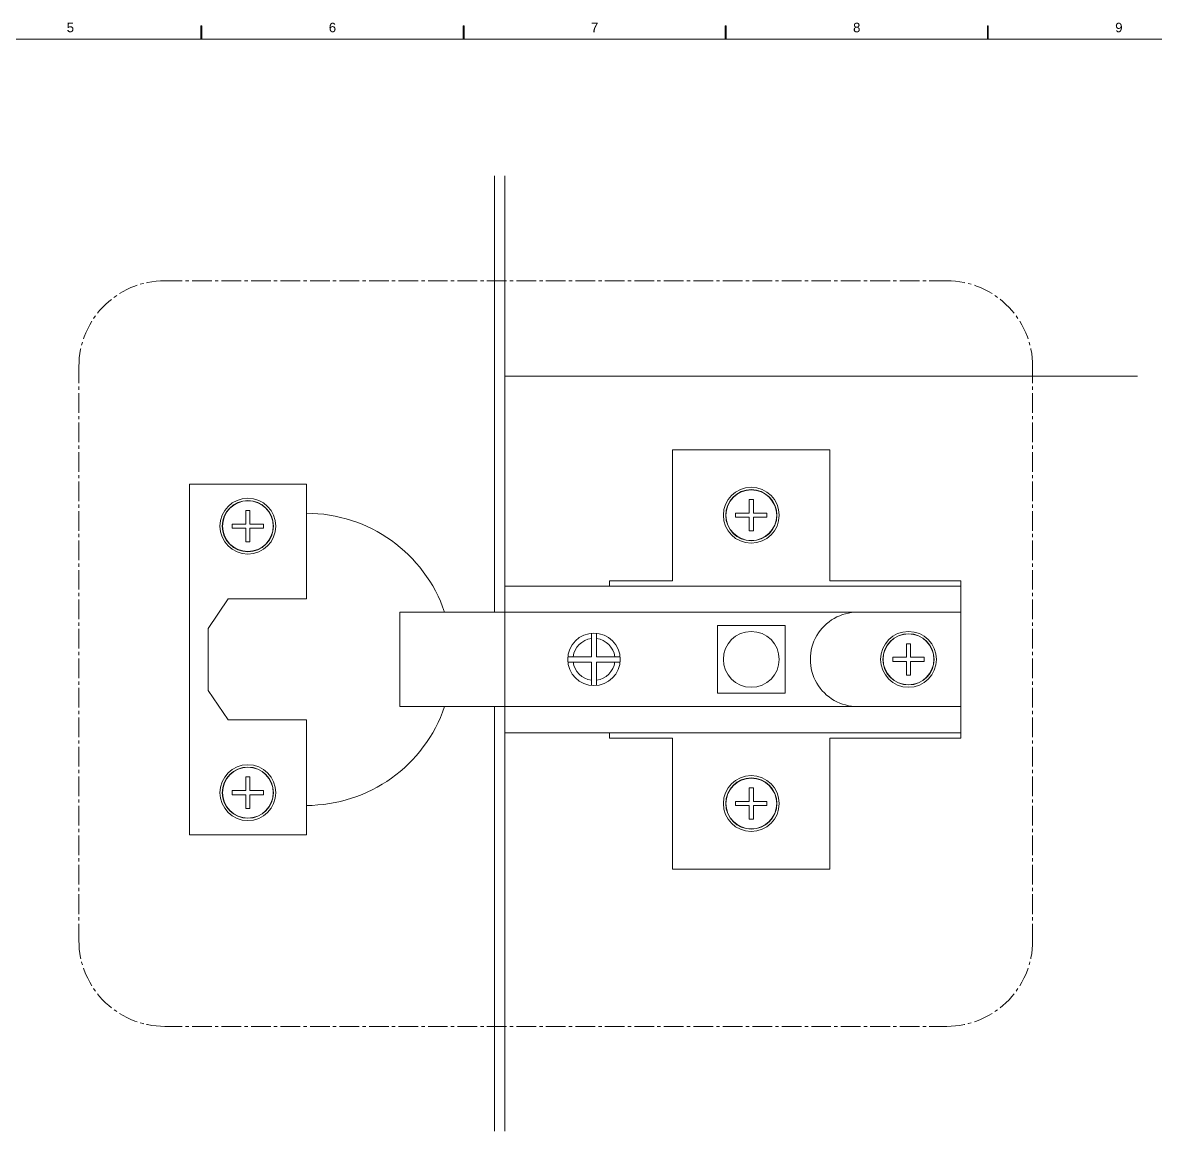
# Model space of a CAD drawing. Header units: centimetres. Extents: x -2268 to 1812, y -1681 to 1458.
# Drawn here: x 490.6 to 598.7, y -7.8 to 98 of the extents above; entities that cross this region are included whole.
import ezdxf

# ---------------------------------------------------------------- set-up
doc = ezdxf.new("R2010")
doc.units = ezdxf.units.CM
for name, color, linetype, lineweight in [('PDF _Geometria_Num_Penna__7', 7, 'Continuous', 18), ('PDF _Riempimenti solidi_Num_Penna__7', 7, 'Continuous', 18), ('PDF _Testo_Num_Penna__7', 7, 'Continuous', 18)]:
    doc.layers.add(name, color=color, linetype=linetype, lineweight=lineweight)
doc.styles.add('GENERATED_STYLE_1', font='Arial.ttf')

msp = doc.modelspace()

# ---------------------------------------------------------------- hatches: boundary and pattern name
at = {"layer": 'PDF _Riempimenti solidi_Num_Penna__7', "linetype": 'Continuous', "lineweight": 18}
for points in [[(507.6314, 97.7312), (507.7214, 96.4771), (507.7214, 97.7312)], [(507.6314, 96.4771), (507.7214, 96.4771), (507.6314, 97.7312)], [(532.6304, 97.7312), (532.7202, 96.4771), (532.7202, 97.7312)], [(532.6304, 96.4771), (532.7202, 96.4771), (532.6304, 97.7312)], [(557.6293, 97.7312), (557.7193, 96.4771), (557.7193, 97.7312)], [(557.6293, 96.4771), (557.7193, 96.4771), (557.6293, 97.7312)], [(582.6336, 97.7312), (582.7235, 96.4771), (582.7235, 97.7312)], [(582.6336, 96.4771), (582.7235, 96.4771), (582.6336, 97.7312)]]:
    msp.add_hatch(color=7, dxfattribs=at).paths.add_polyline_path(points)

# ---------------------------------------------------------------- linework, layer by layer
at = {"layer": 'PDF _Geometria_Num_Penna__7', "color": 7, "linetype": 'Continuous', "lineweight": 18, "flags": 128}
for points in [[(507.7214, 97.7313), (507.6314, 97.7313), (507.7214, 96.4771)], [(507.6314, 97.7313), (507.7214, 96.4771), (507.6314, 96.4771)], [(532.7203, 97.7313), (532.6304, 97.7313), (532.7203, 96.4771)], [(532.6304, 97.7313), (532.7203, 96.4771), (532.6304, 96.4771)], [(557.7193, 97.7313), (557.6293, 97.7313), (557.7193, 96.4771)], [(557.6293, 97.7313), (557.7193, 96.4771), (557.6293, 96.4771)], [(582.7236, 97.7313), (582.6336, 97.7313), (582.7236, 96.4771)], [(582.6336, 97.7313), (582.7236, 96.4771), (582.6336, 96.4771)], [(379.673, -103.9327), (657.6782, -103.9327), (657.6782, 96.4771), (379.673, 96.4771)], [(508.3088, 37.2977), (508.3088, 40.2558), (510.2138, 43.0711), (517.6807, 43.0711), (517.6807, 54.0201), (506.5307, 54.0201), (506.5307, 20.5752), (517.6807, 20.5752), (517.6807, 31.5189), (510.2138, 31.5189), (508.3088, 34.3395)], [(560.3176, 52.549), (559.9154, 52.549), (559.9154, 51.2471), (558.6136, 51.2471), (558.6136, 50.8502), (559.9154, 50.8502), (559.9154, 49.5484), (560.3176, 49.5484), (560.3176, 50.8502), (561.6141, 50.8502), (561.6141, 51.2471), (560.3176, 51.2471)], [(512.3041, 51.5117), (511.902, 51.5117), (511.902, 50.2099), (510.6054, 50.2099), (510.6054, 49.813), (511.902, 49.813), (511.902, 48.5112), (512.3041, 48.5112), (512.3041, 49.813), (513.606, 49.813), (513.606, 50.2099), (512.3041, 50.2099)], [(563.3393, 34.0749), (556.8885, 34.0749), (556.8885, 40.5205), (563.3393, 40.5205)], [(576.6167, 37.4988), (575.3149, 37.4988), (575.3149, 38.7953), (574.918, 38.7953), (574.918, 37.4988), (573.6162, 37.4988), (573.6162, 37.0966), (574.918, 37.0966), (574.918, 35.7948), (575.3149, 35.7948), (575.3149, 37.0966), (576.6167, 37.0966)], [(512.3041, 23.0836), (511.902, 23.0836), (511.902, 24.3801), (510.6054, 24.3801), (510.6054, 24.7823), (511.902, 24.7823), (511.902, 26.0841), (512.3041, 26.0841), (512.3041, 24.7823), (513.606, 24.7823), (513.606, 24.3801), (512.3041, 24.3801)], [(560.3176, 25.0469), (559.9154, 25.0469), (559.9154, 23.7451), (558.6136, 23.7451), (558.6136, 23.3482), (559.9154, 23.3482), (559.9154, 22.0464), (560.3176, 22.0464), (560.3176, 23.3482), (561.6141, 23.3482), (561.6141, 23.7451), (560.3176, 23.7451)]]:
    msp.add_lwpolyline(points, close=True, dxfattribs=at)
for points in [[(535.615, 83.4219), (535.615, 41.7958)], [(536.6152, 83.4219), (536.6152, 44.2989)], [(501.5457, 72.9863), (501.334, 72.9122), (500.9477, 72.7588), (500.572, 72.5841), (500.2016, 72.3936), (499.8523, 72.1872)], [(502.1437, 73.1662), (502.1278, 73.1609), (501.842, 73.0816)], [(505.8427, 73.4202), (504.1811, 73.4202), (503.763, 73.4097), (503.3502, 73.3779), (502.9375, 73.3303), (502.53, 73.2562), (502.4453, 73.235)], [(506.4672, 73.4202), (506.1549, 73.4202)], [(508.658, 73.4202), (506.7794, 73.4202)], [(509.2825, 73.4202), (508.9702, 73.4202)], [(511.468, 73.4202), (509.5947, 73.4202)], [(512.0925, 73.4202), (511.7802, 73.4202)], [(514.2833, 73.4202), (512.4047, 73.4202)], [(514.9078, 73.4202), (514.5955, 73.4202)], [(517.0933, 73.4202), (515.22, 73.4202)], [(517.7178, 73.4202), (517.4055, 73.4202)], [(519.9086, 73.4202), (518.0353, 73.4202)], [(520.5331, 73.4202), (520.2208, 73.4202)], [(522.7186, 73.4202), (520.8453, 73.4202)], [(523.3431, 73.4202), (523.0308, 73.4202)], [(525.5339, 73.4202), (523.6606, 73.4202)], [(526.1584, 73.4202), (525.8461, 73.4202)], [(528.3439, 73.4202), (526.4706, 73.4202)], [(528.9684, 73.4202), (528.6561, 73.4202)], [(531.1592, 73.4202), (529.2859, 73.4202)], [(531.7837, 73.4202), (531.4714, 73.4202)], [(533.9692, 73.4202), (532.0959, 73.4202)], [(534.599, 73.4202), (534.2814, 73.4202)], [(536.7845, 73.4202), (534.9112, 73.4202)], [(537.409, 73.4202), (537.0967, 73.4202)], [(539.5945, 73.4202), (537.7212, 73.4202)], [(540.2243, 73.4202), (539.9067, 73.4202)], [(542.4098, 73.4202), (540.5365, 73.4202)], [(543.0343, 73.4202), (542.722, 73.4202)], [(545.2198, 73.4202), (543.3465, 73.4202)], [(545.8496, 73.4202), (545.532, 73.4202)], [(548.0351, 73.4202), (546.1618, 73.4202)], [(548.6596, 73.4202), (548.3474, 73.4202)], [(550.8451, 73.4202), (548.9718, 73.4202)], [(551.4749, 73.4202), (551.1573, 73.4202)], [(553.6604, 73.4202), (551.7871, 73.4202)], [(554.2848, 73.4202), (553.9726, 73.4202)], [(556.4704, 73.4202), (554.5971, 73.4202)], [(557.1002, 73.4202), (556.7879, 73.4202)], [(559.2857, 73.4202), (557.4124, 73.4202)], [(559.9102, 73.4202), (559.5979, 73.4202)], [(562.0957, 73.4202), (560.2224, 73.4202)], [(562.7254, 73.4202), (562.4132, 73.4202)], [(564.911, 73.4202), (563.0377, 73.4202)], [(565.5355, 73.4202), (565.2232, 73.4202)], [(567.721, 73.4202), (565.8477, 73.4202)], [(568.3507, 73.4202), (568.0385, 73.4202)], [(570.5363, 73.4202), (568.663, 73.4202)], [(571.1608, 73.4202), (570.8485, 73.4202)], [(573.3516, 73.4202), (571.473, 73.4202)], [(573.976, 73.4202), (573.6638, 73.4202)], [(576.1616, 73.4202), (574.2883, 73.4202)], [(576.7861, 73.4202), (576.4738, 73.4202)], [(580.4957, 73.235), (580.411, 73.2562), (580.0035, 73.3303), (579.5908, 73.3779), (579.178, 73.4097), (578.7652, 73.4202), (577.0983, 73.4202)], [(581.099, 73.0816), (580.8185, 73.161), (580.8026, 73.1662)], [(583.0887, 72.1872), (582.7394, 72.3936), (582.3743, 72.5841), (581.9933, 72.7588), (581.607, 72.9122), (581.4006, 72.9863)], [(499.085, 71.6422), (498.8415, 71.4464), (498.5346, 71.1659), (498.2435, 70.8748), (497.9631, 70.5679), (497.762, 70.3192)], [(499.593, 72.0126), (499.4977, 71.9544), (499.3337, 71.8327)], [(583.6073, 71.8327), (583.4433, 71.9544), (583.3533, 72.0126)], [(585.179, 70.3245), (584.9779, 70.5679), (584.7027, 70.8748), (584.4064, 71.1659), (584.0995, 71.4464), (583.856, 71.6475)], [(497.2222, 69.5571), (497.0158, 69.2026), (496.8253, 68.8374), (496.6507, 68.4617), (496.4972, 68.0754), (496.4231, 67.8637)], [(497.5768, 70.0705), (497.4551, 69.9117), (497.3968, 69.8164)], [(585.5494, 69.8164), (585.4859, 69.9117), (585.3695, 70.0758)], [(586.5179, 67.8637), (586.4491, 68.0754), (586.2903, 68.4617), (586.121, 68.8374), (585.9252, 69.2026), (585.7188, 69.5571)], [(496.3279, 67.5674), (496.2485, 67.2816), (496.2432, 67.2657)], [(586.6978, 67.2657), (586.6978, 67.2816), (586.6131, 67.5674)], [(496.1744, 66.9588), (496.1532, 66.8794), (496.0792, 66.472), (496.0262, 66.0592), (495.9998, 65.6411), (495.9892, 65.2284), (495.9892, 63.6408)], [(586.9571, 63.6408), (586.9571, 65.2284), (586.9465, 65.6411), (586.9148, 66.0592), (586.8618, 66.472), (586.7878, 66.8794), (586.7719, 66.9641)], [(536.6152, 64.3023), (596.9588, 64.3023)], [(495.9892, 63.3286), (495.9892, 63.0163)], [(495.9892, 62.6988), (495.9892, 60.8255)], [(586.9571, 63.0163), (586.9571, 63.3286)], [(586.9571, 60.8255), (586.9571, 62.6988)], [(495.9892, 60.5133), (495.9892, 60.2011)], [(586.9571, 60.2011), (586.9571, 60.5133)], [(495.9892, 59.8888), (495.9892, 58.0155)], [(586.9571, 58.0155), (586.9571, 59.8888)], [(495.9892, 57.7033), (495.9892, 57.3858)], [(546.6116, 44.2989), (546.6116, 44.7963), (552.6126, 44.7963), (552.6126, 57.3011), (567.6152, 57.3011), (567.6152, 44.7963), (580.1147, 44.7963), (580.1147, 29.799), (567.6152, 29.799), (567.6152, 17.2943), (552.6126, 17.2943), (552.6126, 29.799), (546.6116, 29.799), (546.6116, 30.2965)], [(586.9571, 57.3858), (586.9571, 57.7033)], [(495.9892, 57.0735), (495.9892, 55.2002)], [(586.9571, 55.2002), (586.9571, 57.0735)], [(495.9892, 54.888), (495.9892, 54.5758)], [(495.9892, 54.2635), (495.9892, 52.3902)], [(586.9571, 54.5758), (586.9571, 54.888)], [(586.9571, 52.3902), (586.9571, 54.2635)], [(495.9892, 52.0727), (495.9892, 51.7605)], [(586.9571, 51.7605), (586.9571, 52.0727)], [(495.9892, 51.4482), (495.9892, 49.5749)], [(586.9571, 49.5749), (586.9571, 51.4482)], [(495.9892, 49.2627), (495.9892, 48.9505)], [(495.9892, 48.6382), (495.9892, 46.7649)], [(586.9571, 48.9505), (586.9571, 49.2627)], [(586.9571, 46.7649), (586.9571, 48.6382)], [(495.9892, 46.4474), (495.9892, 46.1352)], [(495.9892, 45.8229), (495.9892, 43.9496)], [(586.9571, 46.1352), (586.9571, 46.4474)], [(586.9571, 43.9496), (586.9571, 45.8229)], [(580.1147, 30.2965), (536.6152, 30.2965), (536.6152, 44.2989), (580.1147, 44.2989)], [(495.9892, 43.6374), (495.9892, 43.3252)], [(586.9571, 43.3252), (586.9571, 43.6374)], [(495.9892, 43.0129), (495.9892, 41.1343)], [(586.9571, 41.1343), (586.9571, 43.0129)], [(580.1147, 32.7943), (536.6152, 32.7943), (526.6135, 32.7943), (526.6135, 41.7958), (536.6152, 41.7958), (580.1147, 41.7958)], [(495.9892, 40.8221), (495.9892, 40.5099)], [(495.9892, 40.1976), (495.9892, 38.3243)], [(586.9571, 40.5099), (586.9571, 40.8221)], [(586.9571, 38.3243), (586.9571, 40.1976)], [(542.6268, 37.5464), (544.8653, 37.5464), (544.8653, 39.7849)], [(545.3627, 39.7849), (545.3627, 37.5464), (547.6012, 37.5464)], [(495.9892, 38.0121), (495.9892, 37.6999)], [(586.9571, 37.6999), (586.9571, 38.0121)], [(495.9892, 37.3876), (495.9892, 35.509)], [(542.6268, 37.049), (544.8653, 37.049), (544.8653, 34.8105)], [(545.3627, 34.8105), (545.3627, 37.049), (547.6012, 37.049)], [(586.9571, 35.509), (586.9571, 37.3876)], [(495.9892, 35.1968), (495.9892, 34.8846)], [(495.9892, 34.5723), (495.9892, 32.699)], [(586.9571, 34.8846), (586.9571, 35.1968)], [(586.9571, 32.699), (586.9571, 34.5723)], [(535.615, 32.7943), (535.615, -7.7153)], [(495.9892, 32.3868), (495.9892, 32.0746)], [(495.9892, 31.7623), (495.9892, 29.8837)], [(586.9571, 32.0746), (586.9571, 32.3868)], [(586.9571, 29.8837), (586.9571, 31.7623)], [(536.6152, 30.2965), (536.6152, -7.7153)], [(495.9892, 29.5715), (495.9892, 29.2593)], [(586.9571, 29.2593), (586.9571, 29.5715)], [(495.9892, 28.947), (495.9892, 27.0737)], [(586.9571, 27.0737), (586.9571, 28.947)], [(495.9892, 26.7615), (495.9892, 26.4493)], [(495.9892, 26.137), (495.9892, 24.2584)], [(586.9571, 26.4493), (586.9571, 26.7615)], [(586.9571, 24.2584), (586.9571, 26.137)], [(495.9892, 23.9462), (495.9892, 23.634)], [(586.9571, 23.634), (586.9571, 23.9462)], [(495.9892, 23.3217), (495.9892, 21.4484)], [(586.9571, 21.4484), (586.9571, 23.3217)], [(495.9892, 21.1362), (495.9892, 20.824)], [(586.9571, 20.824), (586.9571, 21.1362)], [(495.9892, 20.5117), (495.9892, 18.6331)], [(586.9571, 18.6331), (586.9571, 20.5117)], [(495.9892, 18.3209), (495.9892, 18.0087)], [(495.9892, 17.6964), (495.9892, 15.8231)], [(586.9571, 18.0087), (586.9571, 18.3209)], [(586.9571, 15.8231), (586.9571, 17.6964)], [(495.9892, 15.5109), (495.9892, 15.1987)], [(586.9571, 15.1987), (586.9571, 15.5109)], [(495.9892, 14.8864), (495.9892, 13.0078)], [(586.9571, 13.0078), (586.9571, 14.8864)], [(495.9892, 12.6956), (495.9892, 12.3834)], [(495.9892, 12.0711), (495.9892, 10.4836), (495.9998, 10.0655), (496.0262, 9.6527), (496.0792, 9.24), (496.1532, 8.8325), (496.1744, 8.7478)], [(586.7719, 8.7478), (586.7878, 8.8325), (586.8618, 9.24), (586.9148, 9.6527), (586.9465, 10.0655), (586.9571, 10.4836), (586.9571, 12.0711)], [(586.9571, 12.3834), (586.9571, 12.6956)], [(496.2432, 8.4409), (496.2485, 8.4303), (496.3279, 8.1445)], [(496.4231, 7.8429), (496.4972, 7.6365), (496.6507, 7.2502), (496.8253, 6.8745), (497.0158, 6.5041), (497.2222, 6.1548)], [(585.7188, 6.1548), (585.9252, 6.5041), (586.121, 6.8745), (586.2903, 7.2502), (586.4491, 7.6365), (586.5179, 7.8482)], [(586.6131, 8.1445), (586.6978, 8.4303), (586.6978, 8.4462)], [(497.3968, 5.8902), (497.4551, 5.8002), (497.5768, 5.6362)], [(585.3695, 5.6362), (585.4859, 5.8002), (585.5495, 5.8955)], [(497.7673, 5.3875), (497.9631, 5.144), (498.2435, 4.8371), (498.5346, 4.5408), (498.8415, 4.2656), (499.0902, 4.0645)], [(583.856, 4.0645), (584.0995, 4.2656), (584.4064, 4.5408), (584.7027, 4.8371), (584.9779, 5.144), (585.179, 5.3875)], [(499.339, 3.874), (499.4977, 3.7576), (499.593, 3.6941)], [(499.8523, 3.5247), (500.2016, 3.3183), (500.572, 3.1225), (500.9477, 2.9532), (501.334, 2.7997), (501.5457, 2.7256)], [(581.4006, 2.7256), (581.607, 2.7997), (581.9933, 2.9532), (582.3743, 3.1225), (582.7394, 3.3183), (583.094, 3.5247)], [(583.3533, 3.6941), (583.4433, 3.7576), (583.6073, 3.8793)], [(501.842, 2.6304), (502.1278, 2.551), (502.1437, 2.5457)], [(502.4453, 2.4769), (502.53, 2.4557), (502.9375, 2.3817), (503.3502, 2.3287), (503.763, 2.297), (504.1811, 2.2864), (505.8427, 2.2864)], [(506.1549, 2.2864), (506.4672, 2.2864)], [(506.7794, 2.2864), (508.658, 2.2864)], [(508.9702, 2.2864), (509.2825, 2.2864)], [(509.5947, 2.2864), (511.468, 2.2864)], [(511.7802, 2.2864), (512.0925, 2.2864)], [(512.4047, 2.2864), (514.2833, 2.2864)], [(514.5955, 2.2864), (514.9078, 2.2864)], [(515.22, 2.2864), (517.0933, 2.2864)], [(517.4055, 2.2864), (517.7178, 2.2864)], [(518.0353, 2.2864), (519.9086, 2.2864)], [(520.2208, 2.2864), (520.5331, 2.2864)], [(520.8453, 2.2864), (522.7186, 2.2864)], [(523.0308, 2.2864), (523.3431, 2.2864)], [(523.6606, 2.2864), (525.5339, 2.2864)], [(525.8461, 2.2864), (526.1584, 2.2864)], [(526.4706, 2.2864), (528.3439, 2.2864)], [(528.6561, 2.2864), (528.9684, 2.2864)], [(529.2859, 2.2864), (531.1592, 2.2864)], [(531.4714, 2.2864), (531.7837, 2.2864)], [(532.0959, 2.2864), (533.9692, 2.2864)], [(534.2814, 2.2864), (534.599, 2.2864)], [(534.9112, 2.2864), (536.7845, 2.2864)], [(537.0967, 2.2864), (537.409, 2.2864)], [(537.7212, 2.2864), (539.5945, 2.2864)], [(539.9067, 2.2864), (540.2243, 2.2864)], [(540.5365, 2.2864), (542.4098, 2.2864)], [(542.722, 2.2864), (543.0343, 2.2864)], [(543.3465, 2.2864), (545.2198, 2.2864)], [(545.532, 2.2864), (545.8496, 2.2864)], [(546.1618, 2.2864), (548.0351, 2.2864)], [(548.3473, 2.2864), (548.6596, 2.2864)], [(548.9718, 2.2864), (550.8451, 2.2864)], [(551.1573, 2.2864), (551.4749, 2.2864)], [(551.7871, 2.2864), (553.6604, 2.2864)], [(553.9726, 2.2864), (554.2849, 2.2864)], [(554.5971, 2.2864), (556.4704, 2.2864)], [(556.7879, 2.2864), (557.1002, 2.2864)], [(557.4124, 2.2864), (559.2857, 2.2864)], [(559.5979, 2.2864), (559.9101, 2.2864)], [(560.2224, 2.2864), (562.0957, 2.2864)], [(562.4132, 2.2864), (562.7254, 2.2864)], [(563.0377, 2.2864), (564.911, 2.2864)], [(565.2232, 2.2864), (565.5355, 2.2864)], [(565.8477, 2.2864), (567.721, 2.2864)], [(568.0385, 2.2864), (568.3507, 2.2864)], [(568.663, 2.2864), (570.5363, 2.2864)], [(570.8485, 2.2864), (571.1608, 2.2864)], [(571.473, 2.2864), (573.3516, 2.2864)], [(573.6638, 2.2864), (573.9761, 2.2864)], [(574.2883, 2.2864), (576.1616, 2.2864)], [(576.4738, 2.2864), (576.7861, 2.2864)], [(577.0983, 2.2864), (578.7652, 2.2864), (579.178, 2.297), (579.5908, 2.3287), (580.0035, 2.3817), (580.411, 2.4557), (580.4957, 2.4769)], [(580.8026, 2.5457), (580.8185, 2.551), (581.1042, 2.6304)]]:
    msp.add_lwpolyline(points, dxfattribs=at)
at = {"layer": 'PDF _Geometria_Num_Penna__7', "color": 7, "linetype": 'Continuous', "lineweight": 18}
for centre, radius in [((560.1191, 51.0486), 2.6645), ((560.1191, 51.0486), 2.4423), ((560.1192, 51.0487), 2.4211), ((512.1056, 50.0114), 2.6645), ((512.1056, 50.0114), 2.4423), ((512.1057, 50.0115), 2.4211), ((545.1167, 37.3004), 2.5003), ((560.1191, 37.3003), 2.6645), ((575.1164, 37.3003), 2.6645), ((575.1164, 37.3002), 2.4423), ((575.1164, 37.3003), 2.4211), ((512.1056, 24.5838), 2.6645), ((512.1056, 24.5838), 2.4423), ((512.1057, 24.5838), 2.4211), ((560.1191, 23.5466), 2.6645), ((560.1191, 23.5466), 2.4423), ((560.1192, 23.5466), 2.4211)]:
    msp.add_circle(centre, radius, dxfattribs=at)
for centre, radius, start, end in [((517.6834, 37.3003), 13.9363, 18.841807, 90.000246), ((570.253, 37.3008), 4.5003, 89.486289, 270.513711), ((545.1166, 37.3003), 1.9977, 97.178903, 172.821097), ((545.1165, 37.3002), 1.9979, 7.182819, 82.817181), ((545.1168, 37.3005), 1.9979, 187.182819, 262.817181), ((545.1166, 37.3003), 1.9977, 277.178903, 352.821097), ((517.6834, 37.3004), 13.9363, 269.999754, 341.158193)]:
    msp.add_arc(centre, radius, start, end, dxfattribs=at)

# ---------------------------------------------------------------- texts
at = {"layer": 'PDF _Testo_Num_Penna__7', "color": 7, "linetype": 'Continuous', "lineweight": 18, "char_height": 0.90004, "attachment_point": 7, "style": 'GENERATED_STYLE_1'}
for s, insert in [('\\A1;5', (494.8258, 97.1137)), ('\\A1;6', (519.8246, 97.1137)), ('\\A1;7', (544.8284, 97.1294)), ('\\A1;8', (569.8272, 97.1137)), ('\\A1;9', (594.8285, 97.1137))]:
    msp.add_mtext(s, dxfattribs=dict(at, insert=insert))

doc.saveas('drawing.dxf')
